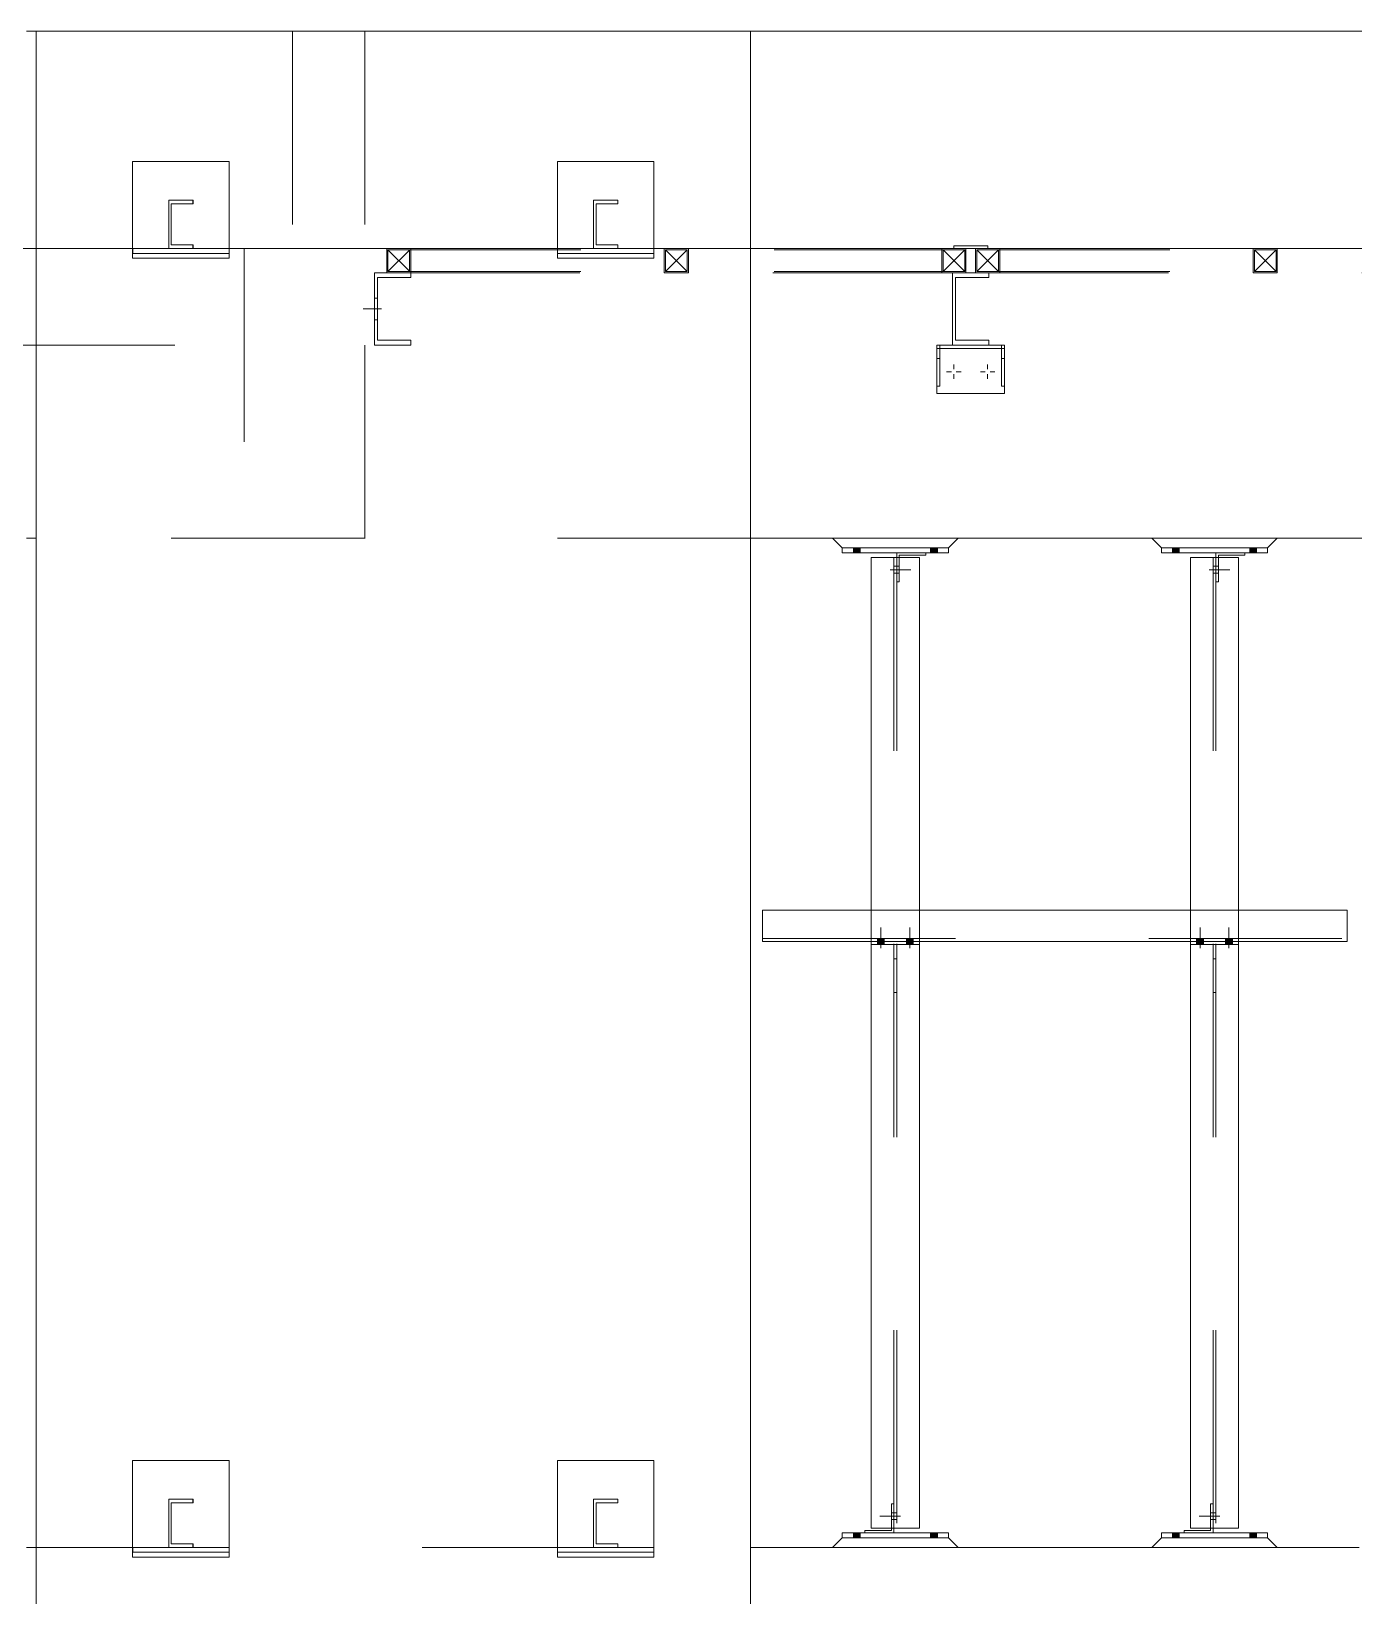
# Model space of a CAD drawing. Header units: millimetres. Extents: x 652937 to 1670132, y 1473552 to 2851037.
# Drawn here: x 663599.633 to 663602.373, y 1524534.45 to 1524537.69 of the extents above; entities that cross this region are included whole.
import ezdxf

# ---------------------------------------------------------------- set-up
doc = ezdxf.new("R2010")
doc.units = ezdxf.units.MM
for name, pattern in [('XKITLINE00', [0]), ('XKITLINE01', [4, 1, -1, 1, -1]), ('XKITLINE02', [4, 2, -2])]:
    doc.linetypes.add(name, pattern=pattern)
for name, color, linetype, lineweight in [('Bolt', 7, 'Continuous', 0), ('Part', 7, 'Continuous', 0), ('S-GRID', 7, 'Continuous', 9)]:
    doc.layers.add(name, color=color, linetype=linetype, lineweight=lineweight)

# ---------------------------------------------------------------- blocks, each defined once
blk = doc.blocks.new('*A39434467')
at = {"layer": 'S-GRID', "color": 7, "linetype": 'XKITLINE01', "lineweight": 0}
blk.add_line((-30.905117, -64.620099), (129.806536, -64.620099), dxfattribs=at)
blk = doc.blocks.new('*A39834507')
at = {"layer": 'Part', "color": 7, "linetype": 'XKITLINE02', "lineweight": 0}
for p, q in [((77.772608, -64.620099), (76.522011, -64.620099)), ((76.522011, -64.620099), (76.522011, -67.620099)), ((77.772011, -67.620099), (77.772011, -64.620099)), ((76.522011, -67.620099), (77.772608, -67.620099))]:
    blk.add_line(p, q, dxfattribs=at)
blk = doc.blocks.new('*A40304554')
at = {"layer": 'Part', "color": 7, "linetype": 'XKITLINE00', "lineweight": 0}
for p, q in [((74.365186, -62.370099), (81.765336, -62.370099)), ((74.365186, -62.370099), (74.365186, -79.020099)), ((81.765186, -79.020099), (81.765186, -62.370099)), ((81.765336, -79.020099), (81.765336, -62.370099))]:
    blk.add_line(p, q, dxfattribs=at)
at = {"layer": 'Part', "color": 7, "linetype": 'XKITLINE02', "lineweight": 0}
for p, q in [((74.365336, -62.370099), (74.365186, -62.370099)), ((74.365336, -79.020099), (74.365336, -62.370099))]:
    blk.add_line(p, q, dxfattribs=at)
blk = doc.blocks.new('*A44785002')
at = {"layer": 'Part', "color": 7, "linetype": 'XKITLINE00', "lineweight": 0}
for p, q in [((74.265361, -64.620099), (74.365186, -64.620099)), ((110.596866, -64.620099), (81.765361, -64.620099)), ((74.265361, -67.620099), (74.365186, -67.620099)), ((110.596866, -67.620099), (81.765361, -67.620099))]:
    blk.add_line(p, q, dxfattribs=at)
at = {"layer": 'Part', "color": 7, "linetype": 'XKITLINE02', "lineweight": 0}
for p, q in [((81.765361, -64.620099), (74.365186, -64.620099)), ((81.765361, -67.620099), (74.365186, -67.620099))]:
    blk.add_line(p, q, dxfattribs=at)
blk = doc.blocks.new('*A44795003')
at = {"layer": 'Part', "color": 7, "linetype": 'XKITLINE00', "lineweight": 0}
for p, q in [((74.265361, -78.070099), (74.365186, -78.070099)), ((81.765361, -78.070099), (88.071911, -78.070099))]:
    blk.add_line(p, q, dxfattribs=at)
at = {"layer": 'Part', "color": 7, "linetype": 'XKITLINE02', "lineweight": 0}
blk.add_line((74.365186, -78.070099), (81.765361, -78.070099), dxfattribs=at)
blk = doc.blocks.new('*A47285252')
at = {"layer": 'Part', "color": 7, "linetype": 'XKITLINE02', "lineweight": 0}
for p, q in [((77.997011, -64.620099), (83.997011, -64.620099)), ((77.997011, -64.870099), (77.997011, -64.620099)), ((78.009514, -64.632599), (78.009514, -64.857599)), ((78.009514, -64.632599), (83.984514, -64.632599)), ((78.234559, -64.857599), (78.234559, -64.632599)), ((78.247061, -64.870099), (78.247061, -64.620099)), ((83.747061, -64.870099), (83.747061, -64.620099)), ((83.759559, -64.632599), (83.759559, -64.857599)), ((83.984514, -64.857599), (83.984514, -64.632599)), ((83.997011, -64.870099), (83.997011, -64.620099)), ((83.997011, -64.870099), (77.997011, -64.870099)), ((78.009514, -64.857599), (83.984514, -64.857599))]:
    blk.add_line(p, q, dxfattribs=at)
blk = doc.blocks.new('*A47295253')
at = {"layer": 'Part', "color": 7, "linetype": 'XKITLINE02', "lineweight": 0}
for p, q in [((76.522604, -64.620099), (53.802119, -64.620099)), ((76.522011, -65.620099), (76.522011, -64.620099)), ((53.802119, -65.620099), (76.522604, -65.620099))]:
    blk.add_line(p, q, dxfattribs=at)
blk = doc.blocks.new('*A47305254')
at = {"layer": 'Part', "color": 7, "linetype": 'XKITLINE00', "lineweight": 0}
for p, q in [((74.265186, -62.370099), (74.365186, -62.370099)), ((112.601869, -62.370099), (81.765186, -62.370099))]:
    blk.add_line(p, q, dxfattribs=at)
at = {"layer": 'Part', "color": 7, "linetype": 'XKITLINE02', "lineweight": 0}
for p, q in [((111.852019, -62.370099), (74.365186, -62.370099)), ((74.365186, -62.370099), (81.765186, -62.370099)), ((52.551889, -64.620099), (110.596866, -64.620099))]:
    blk.add_line(p, q, dxfattribs=at)
blk = doc.blocks.new('*A47315255')
at = {"layer": 'Part', "color": 7, "linetype": 'XKITLINE02', "lineweight": 0}
for p, q in [((84.235098, -64.870099), (83.85952, -64.870099)), ((83.85952, -64.870099), (83.85952, -65.620099)), ((83.88952, -65.570099), (83.88952, -64.920099)), ((83.88952, -64.920099), (84.235098, -64.920099)), ((84.23452, -64.920099), (84.23452, -64.870099)), ((84.235098, -65.570099), (83.88952, -65.570099)), ((84.23452, -65.620099), (84.23452, -65.570099)), ((83.85952, -65.620099), (84.235098, -65.620099))]:
    blk.add_line(p, q, dxfattribs=at)
blk = doc.blocks.new('*A47325256')
at = {"layer": 'Part', "color": 7, "linetype": 'XKITLINE02', "lineweight": 0}
for p, q in [((78.247584, -64.870099), (77.872016, -64.870099)), ((77.872016, -64.870099), (77.872016, -65.620099)), ((77.902016, -65.570099), (77.902016, -64.920099)), ((77.902016, -64.920099), (78.247584, -64.920099)), ((78.247016, -64.920099), (78.247016, -64.870099)), ((78.247584, -65.570099), (77.902016, -65.570099)), ((78.247016, -65.620099), (78.247016, -65.570099)), ((77.872016, -65.620099), (78.247584, -65.620099))]:
    blk.add_line(p, q, dxfattribs=at)
blk = doc.blocks.new('*A47385262')
at = {"layer": 'Part', "color": 7, "linetype": 'XKITLINE00', "lineweight": 0}
for p, q in [((82.715516, -77.920099), (83.815626, -77.920099)), ((82.715516, -77.970099), (82.715516, -77.920099)), ((83.815516, -77.970099), (83.815516, -77.920099)), ((83.815626, -77.920099), (83.815626, -77.970099)), ((83.815516, -77.970099), (82.715516, -77.970099))]:
    blk.add_line(p, q, dxfattribs=at)
at = {"layer": 'Part', "color": 7, "linetype": 'XKITLINE02', "lineweight": 0}
for p, q in [((82.715626, -77.970099), (82.715626, -77.920099)), ((83.815626, -77.970099), (83.815516, -77.970099)), ((83.815626, -77.970099), (83.815516, -77.970099))]:
    blk.add_line(p, q, dxfattribs=at)
blk = doc.blocks.new('*A47395263')
at = {"layer": 'Part', "color": 7, "linetype": 'XKITLINE02', "lineweight": 0}
for p, q in [((83.250601, -77.620099), (83.225541, -77.620099)), ((83.225541, -77.620099), (83.225541, -77.870099)), ((83.225601, -77.895099), (83.225601, -77.620099)), ((83.250541, -77.620099), (83.250541, -77.870099)), ((83.250601, -77.620099), (83.250601, -77.870099)), ((82.950541, -77.920099), (83.250601, -77.920099)), ((82.950601, -77.895099), (82.950601, -77.920099)), ((83.225541, -77.895099), (83.225601, -77.895099)), ((83.225541, -77.895099), (83.225601, -77.895099))]:
    blk.add_line(p, q, dxfattribs=at)
at = {"layer": 'Part', "color": 7, "linetype": 'XKITLINE00', "lineweight": 0}
for p, q in [((82.950541, -77.895099), (82.950541, -77.920099)), ((82.950541, -77.895099), (83.225541, -77.895099)), ((83.225541, -77.870099), (83.225541, -77.895099)), ((83.250541, -77.870099), (83.250541, -77.920099)), ((83.250601, -77.870099), (83.250601, -77.920099))]:
    blk.add_line(p, q, dxfattribs=at)
blk = doc.blocks.new('*A47405264')
at = {"layer": 'Part', "color": 7, "linetype": 'XKITLINE00', "lineweight": 0}
for p, q in [((82.615496, -78.070099), (82.715516, -77.970099)), ((82.715516, -77.970099), (83.815516, -77.970099)), ((83.815516, -77.970099), (83.915496, -78.070099)), ((83.815626, -77.970099), (83.915646, -78.070099))]:
    blk.add_line(p, q, dxfattribs=at)
at = {"layer": 'Part', "color": 7, "linetype": 'XKITLINE02', "lineweight": 0}
for p, q in [((83.915646, -78.070099), (82.615496, -78.070099)), ((82.715626, -77.970099), (82.615646, -78.070099)), ((82.715516, -77.970099), (82.715626, -77.970099)), ((83.815516, -77.970099), (83.815626, -77.970099)), ((83.815626, -77.970099), (83.815516, -77.970099)), ((83.915646, -78.070099), (83.915496, -78.070099))]:
    blk.add_line(p, q, dxfattribs=at)
blk = doc.blocks.new('*A47415265')
at = {"layer": 'Bolt'}
for points in [[(82.831, -77.97), (82.831, -77.92), (82.901, -77.92), (82.901, -77.97)], [(83.631, -77.97), (83.631, -77.92), (83.701, -77.92), (83.701, -77.97)]]:
    blk.add_hatch(color=7, dxfattribs=at).paths.add_polyline_path(points, flags=17)
at = {"layer": 'Bolt', "color": 7, "linetype": 'XKITLINE00', "lineweight": 0}
for p, q in [((82.831, -77.97), (82.831, -77.92)), ((82.866, -77.97), (82.866, -77.92)), ((82.901, -77.97), (82.901, -77.92)), ((83.631, -77.97), (83.631, -77.92)), ((83.666, -77.97), (83.666, -77.92)), ((83.701, -77.97), (83.701, -77.92))]:
    blk.add_line(p, q, dxfattribs=at)
blk = doc.blocks.new('*A47545278')
at = {"layer": 'Part', "color": 7, "linetype": 'XKITLINE00', "lineweight": 0}
for p, q in [((86.321896, -71.825099), (86.321896, -71.795099)), ((86.822016, -71.825099), (86.321896, -71.825099)), ((86.821896, -71.825099), (86.821896, -71.795099)), ((86.822016, -71.825099), (86.821896, -71.825099)), ((86.822016, -71.795099), (86.822016, -71.825099))]:
    blk.add_line(p, q, dxfattribs=at)
at = {"layer": 'Part', "color": 7, "linetype": 'XKITLINE02', "lineweight": 0}
for p, q in [((86.822016, -71.795099), (86.321896, -71.795099)), ((86.322016, -71.825099), (86.322016, -71.795099)), ((86.821896, -71.795099), (86.822016, -71.795099))]:
    blk.add_line(p, q, dxfattribs=at)
blk = doc.blocks.new('*A47555279')
at = {"layer": 'Bolt'}
for points in [[(86.457, -71.765), (86.457, -71.795), (86.387, -71.795), (86.387, -71.765)], [(86.757, -71.765), (86.757, -71.795), (86.687, -71.795), (86.687, -71.765)], [(86.457, -71.795), (86.457, -71.825), (86.387, -71.825), (86.387, -71.795)], [(86.757, -71.795), (86.757, -71.825), (86.687, -71.825), (86.687, -71.795)]]:
    blk.add_hatch(color=7, dxfattribs=at).paths.add_polyline_path(points, flags=17)
at = {"layer": 'Bolt', "color": 7, "linetype": 'XKITLINE00', "lineweight": 0}
for p, q in [((86.387, -71.795), (86.387, -71.765)), ((86.422, -71.865), (86.422, -71.65)), ((86.457, -71.795), (86.457, -71.765)), ((86.687, -71.795), (86.687, -71.765)), ((86.722, -71.865), (86.722, -71.65)), ((86.757, -71.795), (86.757, -71.765)), ((86.387, -71.825), (86.387, -71.795)), ((86.457, -71.825), (86.457, -71.795)), ((86.687, -71.825), (86.687, -71.795)), ((86.757, -71.825), (86.757, -71.795))]:
    blk.add_line(p, q, dxfattribs=at)
blk = doc.blocks.new('*A47565280')
at = {"layer": 'Part', "color": 7, "linetype": 'XKITLINE00', "lineweight": 0}
for p, q in [((86.022016, -67.770099), (86.022016, -67.720099)), ((86.022016, -67.720099), (87.122016, -67.720099)), ((86.022016, -67.770099), (87.122126, -67.770099)), ((87.122016, -67.770099), (87.122016, -67.720099)), ((87.122126, -67.770099), (87.122126, -67.720099))]:
    blk.add_line(p, q, dxfattribs=at)
at = {"layer": 'Part', "color": 7, "linetype": 'XKITLINE02', "lineweight": 0}
for p, q in [((86.022126, -67.770099), (86.022126, -67.720099)), ((87.122126, -67.720099), (87.122016, -67.720099)), ((87.122016, -67.720099), (87.122126, -67.720099))]:
    blk.add_line(p, q, dxfattribs=at)
blk = doc.blocks.new('*A47575281')
at = {"layer": 'Part', "color": 7, "linetype": 'XKITLINE00', "lineweight": 0}
for p, q in [((86.587041, -67.770099), (86.587041, -67.820099)), ((86.612041, -67.795099), (86.612041, -67.820099)), ((86.612041, -67.795099), (86.887041, -67.795099)), ((86.612101, -67.795099), (86.612101, -67.820099)), ((86.887041, -67.795099), (86.887041, -67.770099)), ((86.887101, -67.795099), (86.887101, -67.770099))]:
    blk.add_line(p, q, dxfattribs=at)
at = {"layer": 'Part', "color": 7, "linetype": 'XKITLINE02', "lineweight": 0}
for p, q in [((86.587041, -67.770099), (86.887101, -67.770099)), ((86.587041, -67.820099), (86.587041, -68.070099)), ((86.587101, -68.070099), (86.587101, -67.770099)), ((86.612041, -67.820099), (86.612041, -68.070099)), ((86.612101, -67.820099), (86.612101, -68.070099)), ((86.887101, -67.795099), (86.887041, -67.795099)), ((86.887041, -67.795099), (86.887101, -67.795099)), ((86.587041, -68.070099), (86.612101, -68.070099))]:
    blk.add_line(p, q, dxfattribs=at)
blk = doc.blocks.new('*A47585282')
at = {"layer": 'Part', "color": 7, "linetype": 'XKITLINE00', "lineweight": 0}
for p, q in [((85.921996, -67.620099), (86.022016, -67.720099)), ((87.221996, -67.620099), (87.122016, -67.720099)), ((87.122126, -67.720099), (87.222146, -67.620099)), ((86.022016, -67.720099), (87.122016, -67.720099))]:
    blk.add_line(p, q, dxfattribs=at)
at = {"layer": 'Part', "color": 7, "linetype": 'XKITLINE02', "lineweight": 0}
for p, q in [((85.922146, -67.620099), (85.921996, -67.620099)), ((85.921996, -67.620099), (87.222146, -67.620099)), ((86.022126, -67.720099), (85.922146, -67.620099)), ((87.122016, -67.720099), (87.122126, -67.720099)), ((87.122016, -67.720099), (87.122126, -67.720099))]:
    blk.add_line(p, q, dxfattribs=at)
blk = doc.blocks.new('*A47595283')
at = {"layer": 'Bolt', "color": 7, "linetype": 'XKITLINE02', "lineweight": 0}
for p, q in [((86.517471, -67.945099), (86.732071, -67.945099)), ((86.557064, -67.910099), (86.587064, -67.910099)), ((86.557078, -67.980099), (86.587078, -67.980099)), ((86.587052, -67.910099), (86.612052, -67.910099)), ((86.587091, -67.980099), (86.612091, -67.980099))]:
    blk.add_line(p, q, dxfattribs=at)
blk = doc.blocks.new('*A47605284')
at = {"layer": 'Bolt'}
for points in [[(86.137, -67.77), (86.137, -67.72), (86.207, -67.72), (86.207, -67.77)], [(86.937, -67.77), (86.937, -67.72), (87.007, -67.72), (87.007, -67.77)]]:
    blk.add_hatch(color=7, dxfattribs=at).paths.add_polyline_path(points, flags=17)
at = {"layer": 'Bolt', "color": 7, "linetype": 'XKITLINE00', "lineweight": 0}
for p, q in [((86.137, -67.72), (86.137, -67.77)), ((86.172, -67.72), (86.172, -67.77)), ((86.207, -67.72), (86.207, -67.77)), ((86.937, -67.72), (86.937, -67.77)), ((86.972, -67.72), (86.972, -67.77)), ((87.007, -67.72), (87.007, -67.77))]:
    blk.add_line(p, q, dxfattribs=at)
blk = doc.blocks.new('*A47615285')
at = {"layer": 'Part', "color": 7, "linetype": 'XKITLINE00', "lineweight": 0}
for p, q in [((81.890342, -71.470099), (87.946971, -71.470099)), ((81.890342, -71.470099), (81.890342, -71.795099)), ((87.946977, -71.470099), (87.946971, -71.470099)), ((87.946971, -71.470099), (87.946971, -71.795099)), ((87.947071, -71.470099), (87.947064, -71.470099)), ((87.947064, -71.470099), (87.947064, -71.765099)), ((87.947071, -71.765099), (87.947071, -71.795099)), ((81.890342, -71.795099), (87.946971, -71.795099))]:
    blk.add_line(p, q, dxfattribs=at)
at = {"layer": 'Part', "color": 7, "linetype": 'XKITLINE02', "lineweight": 0}
for p, q in [((81.890348, -71.765099), (81.890348, -71.470099)), ((81.890435, -71.765099), (81.890435, -71.470099)), ((81.890442, -71.795099), (81.890442, -71.470099)), ((87.946971, -71.470099), (87.947071, -71.470099)), ((87.946977, -71.765099), (87.946977, -71.470099)), ((87.947071, -71.470099), (87.947071, -71.765099)), ((81.890348, -71.765099), (87.947064, -71.765099)), ((87.947064, -71.765099), (87.946977, -71.765099)), ((87.946971, -71.795099), (87.947071, -71.795099)), ((87.946971, -71.795099), (87.947071, -71.795099))]:
    blk.add_line(p, q, dxfattribs=at)
blk = doc.blocks.new('*A47625286')
at = {"layer": 'Part', "color": 7, "linetype": 'XKITLINE00', "lineweight": 0}
for p, q in [((83.015396, -71.825099), (83.015396, -71.795099)), ((83.515516, -71.825099), (83.015396, -71.825099)), ((83.515396, -71.825099), (83.515396, -71.795099)), ((83.515516, -71.825099), (83.515396, -71.825099)), ((83.515516, -71.795099), (83.515516, -71.825099))]:
    blk.add_line(p, q, dxfattribs=at)
at = {"layer": 'Part', "color": 7, "linetype": 'XKITLINE02', "lineweight": 0}
for p, q in [((83.515516, -71.795099), (83.015396, -71.795099)), ((83.015516, -71.825099), (83.015516, -71.795099)), ((83.515396, -71.795099), (83.515516, -71.795099))]:
    blk.add_line(p, q, dxfattribs=at)
blk = doc.blocks.new('*A47635287')
at = {"layer": 'Bolt'}
for points in [[(83.15, -71.765), (83.15, -71.795), (83.08, -71.795), (83.08, -71.765)], [(83.45, -71.765), (83.45, -71.795), (83.38, -71.795), (83.38, -71.765)], [(83.15, -71.795), (83.15, -71.825), (83.08, -71.825), (83.08, -71.795)], [(83.45, -71.795), (83.45, -71.825), (83.38, -71.825), (83.38, -71.795)]]:
    blk.add_hatch(color=7, dxfattribs=at).paths.add_polyline_path(points, flags=17)
at = {"layer": 'Bolt', "color": 7, "linetype": 'XKITLINE00', "lineweight": 0}
for p, q in [((83.08, -71.795), (83.08, -71.765)), ((83.115, -71.865), (83.115, -71.65)), ((83.15, -71.795), (83.15, -71.765)), ((83.38, -71.795), (83.38, -71.765)), ((83.415, -71.865), (83.415, -71.65)), ((83.45, -71.795), (83.45, -71.765)), ((83.08, -71.825), (83.08, -71.795)), ((83.15, -71.825), (83.15, -71.795)), ((83.38, -71.825), (83.38, -71.795)), ((83.45, -71.825), (83.45, -71.795))]:
    blk.add_line(p, q, dxfattribs=at)
blk = doc.blocks.new('*A47645288')
at = {"layer": 'Part', "color": 7, "linetype": 'XKITLINE00', "lineweight": 0}
for p, q in [((82.715516, -67.770099), (82.715516, -67.720099)), ((82.715516, -67.720099), (83.815516, -67.720099)), ((82.715516, -67.770099), (83.815626, -67.770099)), ((83.815516, -67.770099), (83.815516, -67.720099)), ((83.815626, -67.770099), (83.815626, -67.720099))]:
    blk.add_line(p, q, dxfattribs=at)
at = {"layer": 'Part', "color": 7, "linetype": 'XKITLINE02', "lineweight": 0}
for p, q in [((82.715626, -67.770099), (82.715626, -67.720099)), ((83.815626, -67.720099), (83.815516, -67.720099)), ((83.815516, -67.720099), (83.815626, -67.720099))]:
    blk.add_line(p, q, dxfattribs=at)
blk = doc.blocks.new('*A47655289')
at = {"layer": 'Part', "color": 7, "linetype": 'XKITLINE00', "lineweight": 0}
for p, q in [((83.280541, -67.770099), (83.280541, -67.820099)), ((83.305541, -67.795099), (83.305541, -67.820099)), ((83.305541, -67.795099), (83.580541, -67.795099)), ((83.305601, -67.795099), (83.305601, -67.820099)), ((83.580541, -67.795099), (83.580541, -67.770099)), ((83.580601, -67.795099), (83.580601, -67.770099))]:
    blk.add_line(p, q, dxfattribs=at)
at = {"layer": 'Part', "color": 7, "linetype": 'XKITLINE02', "lineweight": 0}
for p, q in [((83.280541, -67.770099), (83.580601, -67.770099)), ((83.280541, -67.820099), (83.280541, -68.070099)), ((83.280601, -68.070099), (83.280601, -67.770099)), ((83.305541, -67.820099), (83.305541, -68.070099)), ((83.305601, -67.820099), (83.305601, -68.070099)), ((83.580601, -67.795099), (83.580541, -67.795099)), ((83.580541, -67.795099), (83.580601, -67.795099)), ((83.280541, -68.070099), (83.305601, -68.070099))]:
    blk.add_line(p, q, dxfattribs=at)
blk = doc.blocks.new('*A47665290')
at = {"layer": 'Part', "color": 7, "linetype": 'XKITLINE00', "lineweight": 0}
for p, q in [((82.615496, -67.620099), (82.715516, -67.720099)), ((83.915496, -67.620099), (83.815516, -67.720099)), ((83.815626, -67.720099), (83.915646, -67.620099)), ((82.715516, -67.720099), (83.815516, -67.720099))]:
    blk.add_line(p, q, dxfattribs=at)
at = {"layer": 'Part', "color": 7, "linetype": 'XKITLINE02', "lineweight": 0}
for p, q in [((82.615646, -67.620099), (82.615496, -67.620099)), ((82.615496, -67.620099), (83.915646, -67.620099)), ((82.715626, -67.720099), (82.615646, -67.620099)), ((83.815516, -67.720099), (83.815626, -67.720099)), ((83.815516, -67.720099), (83.815626, -67.720099))]:
    blk.add_line(p, q, dxfattribs=at)
blk = doc.blocks.new('*A47675291')
at = {"layer": 'Bolt', "color": 7, "linetype": 'XKITLINE02', "lineweight": 0}
for p, q in [((83.210971, -67.945099), (83.425571, -67.945099)), ((83.250564, -67.910099), (83.280564, -67.910099)), ((83.250578, -67.980099), (83.280578, -67.980099)), ((83.280552, -67.910099), (83.305552, -67.910099)), ((83.280591, -67.980099), (83.305591, -67.980099))]:
    blk.add_line(p, q, dxfattribs=at)
blk = doc.blocks.new('*A47685292')
at = {"layer": 'Bolt'}
for points in [[(82.831, -67.77), (82.831, -67.72), (82.901, -67.72), (82.901, -67.77)], [(83.631, -67.77), (83.631, -67.72), (83.701, -67.72), (83.701, -67.77)]]:
    blk.add_hatch(color=7, dxfattribs=at).paths.add_polyline_path(points, flags=17)
at = {"layer": 'Bolt', "color": 7, "linetype": 'XKITLINE00', "lineweight": 0}
for p, q in [((82.831, -67.72), (82.831, -67.77)), ((82.866, -67.72), (82.866, -67.77)), ((82.901, -67.72), (82.901, -67.77)), ((83.631, -67.72), (83.631, -67.77)), ((83.666, -67.72), (83.666, -67.77)), ((83.701, -67.72), (83.701, -67.77))]:
    blk.add_line(p, q, dxfattribs=at)
blk = doc.blocks.new('*A47705294')
at = {"layer": 'Part', "color": 7, "linetype": 'XKITLINE02', "lineweight": 0}
for p, q in [((76.365368, -77.170099), (75.365357, -77.170099)), ((75.365357, -77.170099), (75.365357, -78.170099)), ((75.365368, -78.170099), (75.365368, -77.170099)), ((76.365357, -78.170099), (76.365357, -77.170099)), ((76.365368, -78.170099), (76.365368, -77.170099)), ((75.365357, -78.170099), (76.365368, -78.170099))]:
    blk.add_line(p, q, dxfattribs=at)
blk = doc.blocks.new('*A47715295')
at = {"layer": 'Part', "color": 7, "linetype": 'XKITLINE02', "lineweight": 0}
for p, q in [((76.365609, -78.070099), (75.365409, -78.070099)), ((75.365409, -78.120099), (75.365409, -78.070099)), ((75.365609, -78.120099), (75.365609, -78.070099)), ((76.365409, -78.070099), (76.365609, -78.070099)), ((76.365409, -78.120099), (76.365409, -78.070099)), ((76.365609, -78.070099), (76.365609, -78.120099)), ((76.365609, -78.120099), (75.365409, -78.120099)), ((76.365609, -78.120099), (76.365409, -78.120099))]:
    blk.add_line(p, q, dxfattribs=at)
blk = doc.blocks.new('*A47725296')
at = {"layer": 'Part', "color": 7, "linetype": 'XKITLINE02', "lineweight": 0}
for p, q in [((75.740384, -77.570099), (75.990524, -77.570099)), ((75.740384, -78.070099), (75.740384, -77.570099)), ((75.740524, -78.070099), (75.740524, -77.570099)), ((75.990384, -77.607599), (75.990384, -77.570099)), ((75.990524, -77.570099), (75.990524, -77.607599)), ((75.990524, -77.607599), (75.765384, -77.607599)), ((75.765384, -78.032599), (75.765384, -77.607599)), ((75.765524, -78.032599), (75.765524, -77.607599)), ((75.990524, -78.070099), (75.740384, -78.070099)), ((75.765384, -78.032599), (75.990524, -78.032599)), ((75.990384, -78.070099), (75.990384, -78.032599)), ((75.990524, -78.032599), (75.990524, -78.070099))]:
    blk.add_line(p, q, dxfattribs=at)
blk = doc.blocks.new('*A48405364')
at = {"layer": 'Bolt', "color": 7, "linetype": 'XKITLINE02', "lineweight": 0}
for p, q in [((77.942029, -65.245099), (77.752429, -65.245099)), ((77.902437, -65.132599), (77.872437, -65.132599)), ((77.902422, -65.357599), (77.872422, -65.357599))]:
    blk.add_line(p, q, dxfattribs=at)
blk = doc.blocks.new('*A48415365')
at = {"layer": 'Part', "color": 7, "linetype": 'XKITLINE02', "lineweight": 0}
for p, q in [((80.140384, -77.570099), (80.390524, -77.570099)), ((80.140384, -78.070099), (80.140384, -77.570099)), ((80.140524, -78.070099), (80.140524, -77.570099)), ((80.390384, -77.607599), (80.390384, -77.570099)), ((80.390524, -77.570099), (80.390524, -77.607599)), ((80.390524, -77.607599), (80.165384, -77.607599)), ((80.165384, -78.032599), (80.165384, -77.607599)), ((80.165524, -78.032599), (80.165524, -77.607599)), ((80.390524, -78.070099), (80.140384, -78.070099)), ((80.165384, -78.032599), (80.390524, -78.032599)), ((80.390384, -78.070099), (80.390384, -78.032599)), ((80.390524, -78.032599), (80.390524, -78.070099))]:
    blk.add_line(p, q, dxfattribs=at)
blk = doc.blocks.new('*A48425366')
at = {"layer": 'Part', "color": 7, "linetype": 'XKITLINE02', "lineweight": 0}
for p, q in [((80.765609, -78.070099), (79.765409, -78.070099)), ((79.765409, -78.120099), (79.765409, -78.070099)), ((79.765609, -78.120099), (79.765609, -78.070099)), ((80.765409, -78.070099), (80.765609, -78.070099)), ((80.765409, -78.120099), (80.765409, -78.070099)), ((80.765609, -78.070099), (80.765609, -78.120099)), ((80.765609, -78.120099), (79.765409, -78.120099)), ((80.765609, -78.120099), (80.765409, -78.120099))]:
    blk.add_line(p, q, dxfattribs=at)
blk = doc.blocks.new('*A48435367')
at = {"layer": 'Part', "color": 7, "linetype": 'XKITLINE02', "lineweight": 0}
for p, q in [((80.765368, -77.170099), (79.765356, -77.170099)), ((79.765356, -77.170099), (79.765356, -78.170099)), ((79.765368, -78.170099), (79.765368, -77.170099)), ((80.765356, -78.170099), (80.765356, -77.170099)), ((80.765368, -78.170099), (80.765368, -77.170099)), ((79.765356, -78.170099), (80.765368, -78.170099))]:
    blk.add_line(p, q, dxfattribs=at)
blk = doc.blocks.new('*A49035427')
at = {"layer": 'Part', "color": 7, "linetype": 'XKITLINE02', "lineweight": 0}
for p, q in [((80.765609, -64.620099), (79.765409, -64.620099)), ((79.765409, -64.670099), (79.765409, -64.620099)), ((79.765609, -64.670099), (79.765609, -64.620099)), ((80.765409, -64.620099), (80.765609, -64.620099)), ((80.765409, -64.670099), (80.765409, -64.620099)), ((80.765609, -64.620099), (80.765609, -64.670099)), ((80.765609, -64.670099), (79.765409, -64.670099)), ((80.765609, -64.670099), (80.765409, -64.670099))]:
    blk.add_line(p, q, dxfattribs=at)
blk = doc.blocks.new('*A49045428')
at = {"layer": 'Part', "color": 7, "linetype": 'XKITLINE02', "lineweight": 0}
for p, q in [((80.765371, -63.720099), (79.765359, -63.720099)), ((79.765359, -63.720099), (79.765359, -64.720099)), ((79.765371, -64.720099), (79.765371, -63.720099)), ((80.765359, -64.720099), (80.765359, -63.720099)), ((80.765371, -64.720099), (80.765371, -63.720099)), ((79.765359, -64.720099), (80.765371, -64.720099))]:
    blk.add_line(p, q, dxfattribs=at)
blk = doc.blocks.new('*A49055429')
at = {"layer": 'Part', "color": 7, "linetype": 'XKITLINE02', "lineweight": 0}
for p, q in [((80.140387, -64.120099), (80.390527, -64.120099)), ((80.140387, -64.620099), (80.140387, -64.120099)), ((80.140527, -64.620099), (80.140527, -64.120099)), ((80.390387, -64.157599), (80.390387, -64.120099)), ((80.390527, -64.120099), (80.390527, -64.157599)), ((80.390527, -64.157599), (80.165387, -64.157599)), ((80.165387, -64.582599), (80.165387, -64.157599)), ((80.165527, -64.582599), (80.165527, -64.157599)), ((80.390527, -64.620099), (80.140387, -64.620099)), ((80.165387, -64.582599), (80.390527, -64.582599)), ((80.390387, -64.620099), (80.390387, -64.582599)), ((80.390527, -64.582599), (80.390527, -64.620099))]:
    blk.add_line(p, q, dxfattribs=at)
blk = doc.blocks.new('*A49065430')
at = {"layer": 'Part', "color": 7, "linetype": 'XKITLINE02', "lineweight": 0}
for p, q in [((75.740387, -64.120099), (75.990527, -64.120099)), ((75.740387, -64.620099), (75.740387, -64.120099)), ((75.740527, -64.620099), (75.740527, -64.120099)), ((75.990387, -64.157599), (75.990387, -64.120099)), ((75.990527, -64.120099), (75.990527, -64.157599)), ((75.990527, -64.157599), (75.765387, -64.157599)), ((75.765387, -64.582599), (75.765387, -64.157599)), ((75.765527, -64.582599), (75.765527, -64.157599)), ((75.990527, -64.620099), (75.740387, -64.620099)), ((75.765387, -64.582599), (75.990527, -64.582599)), ((75.990387, -64.620099), (75.990387, -64.582599)), ((75.990527, -64.582599), (75.990527, -64.620099))]:
    blk.add_line(p, q, dxfattribs=at)
blk = doc.blocks.new('*A49075431')
at = {"layer": 'Part', "color": 7, "linetype": 'XKITLINE02', "lineweight": 0}
for p, q in [((76.365371, -63.720099), (75.36536, -63.720099)), ((75.36536, -63.720099), (75.36536, -64.720099)), ((75.365371, -64.720099), (75.365371, -63.720099)), ((76.36536, -64.720099), (76.36536, -63.720099)), ((76.365371, -64.720099), (76.365371, -63.720099)), ((75.36536, -64.720099), (76.365371, -64.720099))]:
    blk.add_line(p, q, dxfattribs=at)
blk = doc.blocks.new('*A49085432')
at = {"layer": 'Part', "color": 7, "linetype": 'XKITLINE02', "lineweight": 0}
for p, q in [((76.365609, -64.620099), (75.365409, -64.620099)), ((75.365409, -64.670099), (75.365409, -64.620099)), ((75.365609, -64.670099), (75.365609, -64.620099)), ((76.365409, -64.620099), (76.365609, -64.620099)), ((76.365409, -64.670099), (76.365409, -64.620099)), ((76.365609, -64.620099), (76.365609, -64.670099)), ((76.365609, -64.670099), (75.365409, -64.670099)), ((76.365609, -64.670099), (76.365409, -64.670099))]:
    blk.add_line(p, q, dxfattribs=at)
blk = doc.blocks.new('*A49275451')
at = {"layer": 'Part', "color": 7, "linetype": 'XKITLINE02', "lineweight": 0}
for p, q in [((77.772604, -62.370099), (77.021911, -62.370099)), ((77.021911, -62.370099), (77.021911, -64.620099)), ((77.771911, -62.370099), (77.771911, -64.620099)), ((77.021911, -64.620099), (77.772604, -64.620099))]:
    blk.add_line(p, q, dxfattribs=at)
blk = doc.blocks.new('*A49285452')
at = {"layer": 'Part', "color": 7, "linetype": 'XKITLINE02', "lineweight": 0}
for p, q in [((80.872061, -64.620099), (80.872584, -64.620099)), ((81.122584, -64.620099), (80.872061, -64.620099)), ((80.872061, -64.620099), (80.872061, -64.870099)), ((81.109561, -64.857599), (80.884561, -64.632599)), ((80.884561, -64.857599), (81.109561, -64.632599)), ((80.884561, -64.632599), (80.885084, -64.632599)), ((80.884561, -64.857599), (80.884561, -64.632599)), ((80.884561, -64.632599), (81.109561, -64.632599)), ((80.885084, -64.857599), (81.110084, -64.632599)), ((80.885084, -64.632599), (81.110084, -64.857599)), ((81.109561, -64.632599), (81.110084, -64.632599)), ((81.109561, -64.632599), (81.109561, -64.857599)), ((81.122061, -64.620099), (81.122061, -64.870099)), ((80.872061, -64.870099), (81.122584, -64.870099)), ((80.884561, -64.857599), (80.885084, -64.857599)), ((81.109561, -64.857599), (80.884561, -64.857599)), ((81.109561, -64.857599), (81.110084, -64.857599))]:
    blk.add_line(p, q, dxfattribs=at)
blk = doc.blocks.new('*A49295453')
at = {"layer": 'Part', "color": 7, "linetype": 'XKITLINE02', "lineweight": 0}
for p, q in [((77.997011, -64.620099), (77.997584, -64.620099)), ((78.247584, -64.620099), (77.997011, -64.620099)), ((77.997011, -64.620099), (77.997011, -64.870099)), ((78.009514, -64.632599), (78.010084, -64.632599)), ((78.009514, -64.857599), (78.009514, -64.632599)), ((78.009514, -64.632599), (78.234559, -64.632599)), ((78.010084, -64.857599), (78.235084, -64.632599)), ((78.010084, -64.632599), (78.235084, -64.857599)), ((78.234559, -64.632599), (78.235084, -64.632599)), ((78.234559, -64.632599), (78.234559, -64.857599)), ((78.247061, -64.620099), (78.247061, -64.870099)), ((77.997011, -64.870099), (78.247584, -64.870099)), ((78.009514, -64.857599), (78.010084, -64.857599)), ((78.234559, -64.857599), (78.009514, -64.857599)), ((78.234559, -64.857599), (78.235084, -64.857599))]:
    blk.add_line(p, q, dxfattribs=at)
blk = doc.blocks.new('*A49535477')
at = {"layer": 'Part', "color": 7, "linetype": 'XKITLINE00', "lineweight": 0}
for p, q in [((86.322021, -67.820099), (86.322029, -67.820099)), ((86.322021, -67.820099), (86.322021, -71.470099)), ((86.322021, -67.820099), (86.822029, -67.820099)), ((86.822021, -67.820099), (86.822021, -71.470099)), ((86.822113, -67.820099), (86.822113, -71.470099)), ((86.822121, -67.820099), (86.822113, -67.820099)), ((86.322021, -71.825099), (86.322021, -77.870099)), ((86.822021, -71.795099), (86.822021, -77.870099)), ((86.822113, -71.795099), (86.822113, -77.870099)), ((86.322021, -77.870099), (86.322029, -77.870099)), ((86.322021, -77.870099), (86.822029, -77.870099)), ((86.822113, -77.870099), (86.822121, -77.870099))]:
    blk.add_line(p, q, dxfattribs=at)
at = {"layer": 'Part', "color": 7, "linetype": 'XKITLINE02', "lineweight": 0}
for p, q in [((86.322029, -67.820099), (86.322029, -77.870099)), ((86.322113, -77.870099), (86.322113, -67.820099)), ((86.322113, -67.820099), (86.322121, -67.820099)), ((86.322121, -77.870099), (86.322121, -67.820099)), ((86.557029, -67.820099), (86.557029, -77.870099)), ((86.557113, -67.820099), (86.557113, -77.870099)), ((86.587029, -67.820099), (86.587029, -77.870099)), ((86.587113, -67.820099), (86.587113, -77.870099)), ((86.822029, -67.820099), (86.822029, -77.870099)), ((86.822029, -67.820099), (86.822113, -67.820099)), ((86.822029, -67.820099), (86.822121, -67.820099)), ((86.822121, -77.870099), (86.822121, -67.820099)), ((86.322021, -71.470099), (86.322021, -71.825099)), ((86.822021, -71.470099), (86.822021, -71.795099)), ((86.822113, -71.470099), (86.822113, -71.795099)), ((86.322121, -77.870099), (86.322113, -77.870099)), ((86.822029, -77.870099), (86.822113, -77.870099)), ((86.822029, -77.870099), (86.822121, -77.870099))]:
    blk.add_line(p, q, dxfattribs=at)
blk = doc.blocks.new('*A49545478')
at = {"layer": 'Part', "color": 7, "linetype": 'XKITLINE00', "lineweight": 0}
for p, q in [((83.015521, -67.820099), (83.015529, -67.820099)), ((83.015521, -67.820099), (83.015521, -71.470099)), ((83.015521, -67.820099), (83.515529, -67.820099)), ((83.515521, -67.820099), (83.515521, -71.470099)), ((83.515613, -67.820099), (83.515613, -71.470099)), ((83.515621, -67.820099), (83.515613, -67.820099)), ((83.015521, -71.825099), (83.015521, -77.870099)), ((83.515521, -71.795099), (83.515521, -77.870099)), ((83.515613, -71.795099), (83.515613, -77.870099)), ((83.015521, -77.870099), (83.015529, -77.870099)), ((83.015521, -77.870099), (83.515529, -77.870099)), ((83.515613, -77.870099), (83.515621, -77.870099))]:
    blk.add_line(p, q, dxfattribs=at)
at = {"layer": 'Part', "color": 7, "linetype": 'XKITLINE02', "lineweight": 0}
for p, q in [((83.015529, -67.820099), (83.015529, -77.870099)), ((83.015613, -77.870099), (83.015613, -67.820099)), ((83.015613, -67.820099), (83.015621, -67.820099)), ((83.015621, -67.820099), (83.015621, -77.870099)), ((83.250529, -67.820099), (83.250529, -77.870099)), ((83.250613, -67.820099), (83.250613, -77.870099)), ((83.280529, -67.820099), (83.280529, -77.870099)), ((83.280613, -67.820099), (83.280613, -77.870099)), ((83.515529, -67.820099), (83.515529, -77.870099)), ((83.515529, -67.820099), (83.515613, -67.820099)), ((83.515529, -67.820099), (83.515621, -67.820099)), ((83.515621, -77.870099), (83.515621, -67.820099)), ((83.015521, -71.470099), (83.015521, -71.825099)), ((83.515521, -71.470099), (83.515521, -71.795099)), ((83.515613, -71.470099), (83.515613, -71.795099)), ((83.015621, -77.870099), (83.015613, -77.870099)), ((83.515529, -77.870099), (83.515613, -77.870099)), ((83.515529, -77.870099), (83.515621, -77.870099))]:
    blk.add_line(p, q, dxfattribs=at)
blk = doc.blocks.new('*A49595483')
at = {"layer": 'Part', "color": 7, "linetype": 'XKITLINE00', "lineweight": 0}
for p, q in [((86.556896, -71.975099), (86.556896, -71.825099)), ((86.556896, -71.825099), (86.586896, -71.825099)), ((86.586896, -71.975099), (86.586896, -71.825099)), ((86.587016, -72.325099), (86.587016, -71.825099)), ((86.556986, -72.325099), (86.556896, -71.975099)), ((86.556896, -71.975099), (86.586896, -71.975099)), ((86.586896, -71.975099), (86.586986, -72.325099)), ((86.557016, -72.325099), (86.556986, -72.325099)), ((86.556986, -72.325099), (86.587016, -72.325099))]:
    blk.add_line(p, q, dxfattribs=at)
at = {"layer": 'Part', "color": 7, "linetype": 'XKITLINE02', "lineweight": 0}
for p, q in [((86.556896, -71.825099), (86.557016, -71.825099)), ((86.557016, -71.825099), (86.557016, -72.325099)), ((86.586896, -71.825099), (86.587016, -71.825099)), ((86.587016, -71.825099), (86.586896, -71.825099))]:
    blk.add_line(p, q, dxfattribs=at)
blk = doc.blocks.new('*A49605484')
at = {"layer": 'Part', "color": 7, "linetype": 'XKITLINE00', "lineweight": 0}
for p, q in [((86.022016, -77.920099), (87.122126, -77.920099)), ((86.022016, -77.970099), (86.022016, -77.920099)), ((87.122016, -77.970099), (87.122016, -77.920099)), ((87.122126, -77.920099), (87.122126, -77.970099)), ((87.122016, -77.970099), (86.022016, -77.970099))]:
    blk.add_line(p, q, dxfattribs=at)
at = {"layer": 'Part', "color": 7, "linetype": 'XKITLINE02', "lineweight": 0}
for p, q in [((86.022126, -77.970099), (86.022126, -77.920099)), ((87.122126, -77.970099), (87.122016, -77.970099)), ((87.122126, -77.970099), (87.122016, -77.970099))]:
    blk.add_line(p, q, dxfattribs=at)
blk = doc.blocks.new('*A49615485')
at = {"layer": 'Part', "color": 7, "linetype": 'XKITLINE02', "lineweight": 0}
for p, q in [((86.557101, -77.620099), (86.532041, -77.620099)), ((86.532041, -77.620099), (86.532041, -77.870099)), ((86.532101, -77.895099), (86.532101, -77.620099)), ((86.557041, -77.620099), (86.557041, -77.870099)), ((86.557101, -77.620099), (86.557101, -77.870099)), ((86.257041, -77.920099), (86.557101, -77.920099)), ((86.257101, -77.895099), (86.257101, -77.920099)), ((86.532041, -77.895099), (86.532101, -77.895099)), ((86.532041, -77.895099), (86.532101, -77.895099))]:
    blk.add_line(p, q, dxfattribs=at)
at = {"layer": 'Part', "color": 7, "linetype": 'XKITLINE00', "lineweight": 0}
for p, q in [((86.257041, -77.895099), (86.257041, -77.920099)), ((86.257041, -77.895099), (86.532041, -77.895099)), ((86.532041, -77.870099), (86.532041, -77.895099)), ((86.557041, -77.870099), (86.557041, -77.920099)), ((86.557101, -77.870099), (86.557101, -77.920099))]:
    blk.add_line(p, q, dxfattribs=at)
blk = doc.blocks.new('*A49625486')
at = {"layer": 'Part', "color": 7, "linetype": 'XKITLINE00', "lineweight": 0}
for p, q in [((85.921996, -78.070099), (86.022016, -77.970099)), ((86.022016, -77.970099), (87.122016, -77.970099)), ((87.122016, -77.970099), (87.221996, -78.070099)), ((87.122126, -77.970099), (87.222146, -78.070099))]:
    blk.add_line(p, q, dxfattribs=at)
at = {"layer": 'Part', "color": 7, "linetype": 'XKITLINE02', "lineweight": 0}
for p, q in [((87.222146, -78.070099), (85.921996, -78.070099)), ((86.022126, -77.970099), (85.922146, -78.070099)), ((86.022016, -77.970099), (86.022126, -77.970099)), ((87.122016, -77.970099), (87.122126, -77.970099)), ((87.122126, -77.970099), (87.122016, -77.970099)), ((87.222146, -78.070099), (87.221996, -78.070099))]:
    blk.add_line(p, q, dxfattribs=at)
blk = doc.blocks.new('*A49635487')
at = {"layer": 'Bolt', "color": 7, "linetype": 'XKITLINE02', "lineweight": 0}
for p, q in [((86.626671, -77.745099), (86.412071, -77.745099)), ((86.557091, -77.710099), (86.532091, -77.710099)), ((86.587078, -77.710099), (86.557078, -77.710099)), ((86.557052, -77.780099), (86.532052, -77.780099)), ((86.587064, -77.780099), (86.557064, -77.780099))]:
    blk.add_line(p, q, dxfattribs=at)
blk = doc.blocks.new('*A49645488')
at = {"layer": 'Bolt'}
for points in [[(86.137, -77.97), (86.137, -77.92), (86.207, -77.92), (86.207, -77.97)], [(86.937, -77.97), (86.937, -77.92), (87.007, -77.92), (87.007, -77.97)]]:
    blk.add_hatch(color=7, dxfattribs=at).paths.add_polyline_path(points, flags=17)
at = {"layer": 'Bolt', "color": 7, "linetype": 'XKITLINE00', "lineweight": 0}
for p, q in [((86.137, -77.97), (86.137, -77.92)), ((86.172, -77.97), (86.172, -77.92)), ((86.207, -77.97), (86.207, -77.92)), ((86.937, -77.97), (86.937, -77.92)), ((86.972, -77.97), (86.972, -77.92)), ((87.007, -77.97), (87.007, -77.92))]:
    blk.add_line(p, q, dxfattribs=at)
blk = doc.blocks.new('*A49655489')
at = {"layer": 'Part', "color": 7, "linetype": 'XKITLINE00', "lineweight": 0}
for p, q in [((83.250396, -71.975099), (83.250396, -71.825099)), ((83.250396, -71.825099), (83.280396, -71.825099)), ((83.280396, -71.975099), (83.280396, -71.825099)), ((83.280516, -72.325099), (83.280516, -71.825099)), ((83.250486, -72.325099), (83.250396, -71.975099)), ((83.250396, -71.975099), (83.280396, -71.975099)), ((83.280396, -71.975099), (83.280486, -72.325099)), ((83.250516, -72.325099), (83.250486, -72.325099)), ((83.250486, -72.325099), (83.280516, -72.325099))]:
    blk.add_line(p, q, dxfattribs=at)
at = {"layer": 'Part', "color": 7, "linetype": 'XKITLINE02', "lineweight": 0}
for p, q in [((83.250396, -71.825099), (83.250516, -71.825099)), ((83.250516, -71.825099), (83.250516, -72.325099)), ((83.280396, -71.825099), (83.280516, -71.825099)), ((83.280516, -71.825099), (83.280396, -71.825099))]:
    blk.add_line(p, q, dxfattribs=at)
blk = doc.blocks.new('*A49665490')
at = {"layer": 'Bolt', "color": 7, "linetype": 'XKITLINE02', "lineweight": 0}
for p, q in [((83.320171, -77.745099), (83.105571, -77.745099)), ((83.250591, -77.710099), (83.225591, -77.710099)), ((83.280578, -77.710099), (83.250578, -77.710099)), ((83.250552, -77.780099), (83.225552, -77.780099)), ((83.280564, -77.780099), (83.250564, -77.780099))]:
    blk.add_line(p, q, dxfattribs=at)
blk = doc.blocks.new('*A50215545')
at = {"layer": 'Part', "color": 7, "linetype": 'XKITLINE02', "lineweight": 0}
for p, q in [((83.697041, -65.620099), (84.397141, -65.620099)), ((83.697041, -66.120099), (83.697041, -65.620099)), ((84.397141, -65.655099), (83.697048, -65.655099)), ((83.697048, -65.655099), (83.697048, -66.120099)), ((83.697141, -65.620099), (83.697141, -65.655099)), ((84.397041, -65.620099), (84.397041, -66.120099)), ((84.397141, -65.620099), (84.397041, -65.620099)), ((84.397048, -66.120099), (84.397048, -65.655099)), ((84.397048, -65.655099), (84.397141, -65.655099)), ((84.397141, -65.655099), (84.397141, -65.620099)), ((84.397048, -66.120099), (83.697041, -66.120099)), ((84.397041, -66.120099), (84.397048, -66.120099))]:
    blk.add_line(p, q, dxfattribs=at)
blk = doc.blocks.new('*A50225546')
at = {"layer": 'Part', "color": 7, "linetype": 'XKITLINE02', "lineweight": 0}
for p, q in [((83.697048, -65.620099), (83.727133, -65.620099)), ((83.697048, -66.045099), (83.697048, -65.620099)), ((83.697133, -65.760099), (83.697076, -66.045099)), ((83.697133, -65.620099), (83.697133, -65.760099)), ((83.727133, -65.760099), (83.697133, -65.760099)), ((83.727048, -65.620099), (83.727048, -66.045099)), ((83.727133, -65.620099), (83.727048, -65.620099)), ((83.727076, -66.045099), (83.727133, -65.760099)), ((83.727133, -65.760099), (83.727133, -65.620099)), ((83.727076, -66.045099), (83.697048, -66.045099)), ((83.727048, -66.045099), (83.727076, -66.045099))]:
    blk.add_line(p, q, dxfattribs=at)
blk = doc.blocks.new('*A50235547')
at = {"layer": 'Part', "color": 7, "linetype": 'XKITLINE02', "lineweight": 0}
for p, q in [((84.367048, -65.620099), (84.397133, -65.620099)), ((84.367048, -66.045099), (84.367048, -65.620099)), ((84.367133, -65.760099), (84.367076, -66.045099)), ((84.367133, -65.620099), (84.367133, -65.760099)), ((84.397133, -65.760099), (84.367133, -65.760099)), ((84.397048, -65.620099), (84.397048, -66.045099)), ((84.397133, -65.620099), (84.397048, -65.620099)), ((84.397076, -66.045099), (84.397133, -65.760099)), ((84.397133, -65.760099), (84.397133, -65.620099)), ((84.397076, -66.045099), (84.367048, -66.045099)), ((84.397048, -66.045099), (84.397076, -66.045099))]:
    blk.add_line(p, q, dxfattribs=at)
blk = doc.blocks.new('*A50245548')
at = {"layer": 'Bolt', "color": 7, "linetype": 'XKITLINE00', "lineweight": 0}
for p, q in [((83.797045, -65.895099), (83.846995, -65.895099)), ((83.872045, -65.820099), (83.872045, -65.870049)), ((83.872045, -65.970099), (83.872045, -65.920149)), ((83.947045, -65.895099), (83.897095, -65.895099)), ((84.147045, -65.895099), (84.196995, -65.895099)), ((84.222045, -65.820099), (84.222045, -65.870049)), ((84.222045, -65.970099), (84.222045, -65.920149)), ((84.297045, -65.895099), (84.247095, -65.895099))]:
    blk.add_line(p, q, dxfattribs=at)
blk = doc.blocks.new('*A50655589')
at = {"layer": 'Part', "color": 7, "linetype": 'XKITLINE02', "lineweight": 0}
for p, q in [((84.097011, -64.620099), (90.097011, -64.620099)), ((84.097011, -64.870099), (84.097011, -64.620099)), ((84.109514, -64.632599), (84.109514, -64.857599)), ((84.109514, -64.632599), (90.084513, -64.632599)), ((84.334559, -64.857599), (84.334559, -64.632599)), ((84.347061, -64.870099), (84.347061, -64.620099)), ((89.847061, -64.870099), (89.847061, -64.620099)), ((89.859559, -64.632599), (89.859559, -64.857599)), ((90.084513, -64.857599), (90.084513, -64.632599)), ((90.097011, -64.870099), (90.097011, -64.620099)), ((90.097011, -64.870099), (84.097011, -64.870099)), ((84.109514, -64.857599), (90.084513, -64.857599))]:
    blk.add_line(p, q, dxfattribs=at)
blk = doc.blocks.new('*A50675591')
at = {"layer": 'Part', "color": 7, "linetype": 'XKITLINE02', "lineweight": 0}
for p, q in [((83.872584, -64.590099), (83.872577, -64.590099)), ((83.872577, -64.590099), (84.222584, -64.590099)), ((83.872577, -64.620099), (83.872577, -64.590099)), ((84.222577, -64.620099), (83.872577, -64.620099)), ((84.222577, -64.590099), (84.222577, -64.620099)), ((84.222577, -64.620099), (84.222584, -64.620099))]:
    blk.add_line(p, q, dxfattribs=at)
blk = doc.blocks.new('*A50755599')
at = {"layer": 'Part', "color": 7, "linetype": 'XKITLINE02', "lineweight": 0}
for p, q in [((83.747061, -64.620099), (83.747584, -64.620099)), ((83.997584, -64.620099), (83.747061, -64.620099)), ((83.747061, -64.620099), (83.747061, -64.870099)), ((83.759559, -64.632599), (83.760084, -64.632599)), ((83.759559, -64.857599), (83.759559, -64.632599)), ((83.759559, -64.632599), (83.984514, -64.632599)), ((83.760084, -64.857599), (83.985084, -64.632599)), ((83.760084, -64.632599), (83.985084, -64.857599)), ((83.984514, -64.632599), (83.985084, -64.632599)), ((83.984514, -64.632599), (83.984514, -64.857599)), ((83.997011, -64.620099), (83.997011, -64.870099)), ((83.747061, -64.870099), (83.997584, -64.870099)), ((83.759559, -64.857599), (83.760084, -64.857599)), ((83.984514, -64.857599), (83.759559, -64.857599)), ((83.984514, -64.857599), (83.985084, -64.857599))]:
    blk.add_line(p, q, dxfattribs=at)
blk = doc.blocks.new('*A50775601')
at = {"layer": 'Part', "color": 7, "linetype": 'XKITLINE02', "lineweight": 0}
for p, q in [((84.097011, -64.620099), (84.097584, -64.620099)), ((84.347584, -64.620099), (84.097011, -64.620099)), ((84.097011, -64.620099), (84.097011, -64.870099)), ((84.109514, -64.632599), (84.110084, -64.632599)), ((84.109514, -64.857599), (84.109514, -64.632599)), ((84.109514, -64.632599), (84.334559, -64.632599)), ((84.110084, -64.857599), (84.335084, -64.632599)), ((84.110084, -64.632599), (84.335084, -64.857599)), ((84.334559, -64.632599), (84.335084, -64.632599)), ((84.334559, -64.632599), (84.334559, -64.857599)), ((84.347061, -64.620099), (84.347061, -64.870099)), ((84.097011, -64.870099), (84.347584, -64.870099)), ((84.109514, -64.857599), (84.110084, -64.857599)), ((84.334559, -64.857599), (84.109514, -64.857599)), ((84.334559, -64.857599), (84.335084, -64.857599))]:
    blk.add_line(p, q, dxfattribs=at)
blk = doc.blocks.new('*A50785602')
at = {"layer": 'Part', "color": 7, "linetype": 'XKITLINE02', "lineweight": 0}
for p, q in [((86.972061, -64.620099), (86.972584, -64.620099)), ((87.222584, -64.620099), (86.972061, -64.620099)), ((86.972061, -64.620099), (86.972061, -64.870099)), ((87.209561, -64.857599), (86.984561, -64.632599)), ((86.984561, -64.857599), (87.209561, -64.632599)), ((86.984561, -64.632599), (86.985084, -64.632599)), ((86.984561, -64.857599), (86.984561, -64.632599)), ((86.984561, -64.632599), (87.209561, -64.632599)), ((86.985084, -64.857599), (87.210084, -64.632599)), ((86.985084, -64.632599), (87.210084, -64.857599)), ((87.209561, -64.632599), (87.210084, -64.632599)), ((87.209561, -64.632599), (87.209561, -64.857599)), ((87.222061, -64.620099), (87.222061, -64.870099)), ((86.972061, -64.870099), (87.222584, -64.870099)), ((86.984561, -64.857599), (86.985084, -64.857599)), ((87.209561, -64.857599), (86.984561, -64.857599)), ((87.209561, -64.857599), (87.210084, -64.857599))]:
    blk.add_line(p, q, dxfattribs=at)

msp = doc.modelspace()

# ---------------------------------------------------------------- block references
at = {"color": 7, "lineweight": 0, "xscale": 0.2, "yscale": 0.2, "zscale": 0.2}
for name in ['*A47305254', '*A40304554', '*A49275451', '*A39434467', '*A49075431', '*A49045428', '*A49065430', '*A49055429', '*A44785002', '*A47295253', '*A49085432', '*A39834507', '*A47285252', '*A49295453', '*A49035427', '*A49285452', '*A50755599', '*A50675591', '*A50655589', '*A50775601', '*A50785602', '*A47325256', '*A47315255', '*A48405364', '*A50215545', '*A50225546', '*A50235547', '*A50245548', '*A47665290', '*A47585282', '*A47645288', '*A47685292', '*A47655289', '*A47565280', '*A47605284', '*A47575281', '*A49545478', '*A47675291', '*A49535477', '*A47595283', '*A47615285', '*A47635287', '*A47555279', '*A47625286', '*A49655489', '*A47545278', '*A49595483', '*A47705294', '*A48435367', '*A47725296', '*A48415365', '*A47395263', '*A49615485', '*A49665490', '*A49635487', '*A47405264', '*A47385262', '*A47415265', '*A49625486', '*A49605484', '*A49645488', '*A44795003', '*A47715295', '*A48425366']:
    msp.add_blockref(name, (663584.7698, 1524550.1643), dxfattribs=at)

doc.saveas('drawing.dxf')
